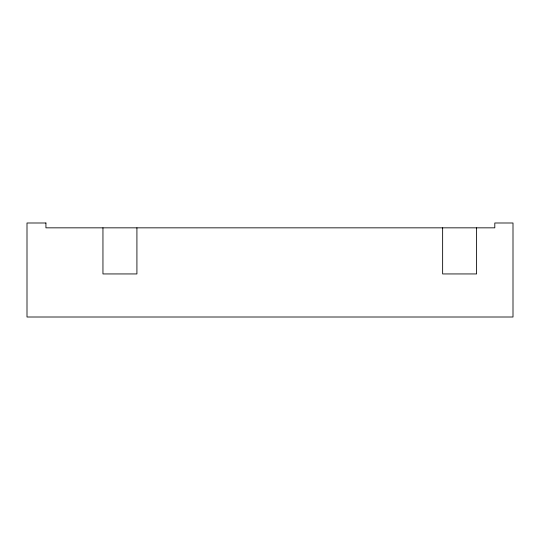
<?xml version="1.0" encoding="UTF-8"?>
<svg xmlns="http://www.w3.org/2000/svg" width="540" height="540" viewBox="0 0 540 540"><rect width="100%" height="100%" fill="white"/><g stroke="black" fill="none" stroke-linecap="round" stroke-linejoin="round"><path stroke-width="0.81" d="M476.604 227.84L476.604 273.942L442.638 273.942L442.638 227.84M136.917 227.84L136.917 273.942L102.951 273.942L102.951 227.84M45.927 222.993L27 222.993L27 317.007L513 317.007L513 222.993L494.802 222.993L494.802 227.84L45.927 227.84L45.927 222.993"/></g></svg>
